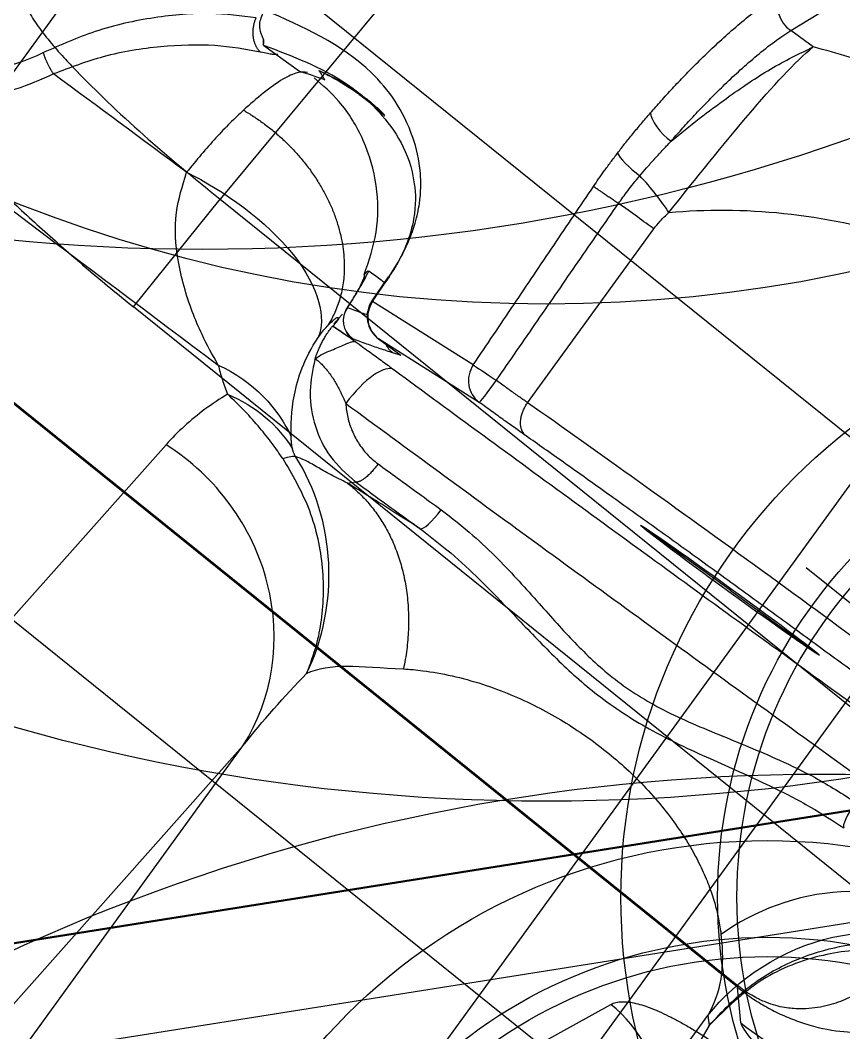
# Model space of a CAD drawing. Header units: millimetres. Extents: x 10462777 to 22643323, y 453826 to 1389191.
# Drawn here: x 11278668.32 to 11278683.22, y 585191.9 to 585210.23 of the extents above; entities that cross this region are included whole.
import ezdxf

# ---------------------------------------------------------------- set-up
doc = ezdxf.new("R2010")
doc.units = ezdxf.units.MM
doc.header["$LTSCALE"] = 200
doc.header["$MEASUREMENT"] = 0
doc.linetypes.add('CENTER', pattern=[2, 1.25, -0.25, 0.25, -0.25])
doc.linetypes.add('PHANTOM', pattern=[2.5, 1.25, -0.25, 0.25, -0.25, 0.25, -0.25])
doc.layers.get('0').update_dxf_attribs({"linetype": 'CONTINUOUS'})
for name, color, linetype in [('1', 1, 'CENTER'), ('CDQ2A50-25DC-A93L', 7, 'CONTINUOUS'), ('CENTER', 1, 'CONTINUOUS'), ('CL', 3, 'CONTINUOUS'), ('DR1433-A-002-023-000', 7, 'CONTINUOUS'), ('DR1501-002-005-002', 7, 'CONTINUOUS')]:
    doc.layers.add(name, color=color, linetype=linetype)
doc.layers.add('DR1431-08-005-000', color=7, linetype='CONTINUOUS', lineweight=50)
doc.layers.add('LAYOUT', color=8, linetype='CONTINUOUS', lineweight=25)

# ---------------------------------------------------------------- blocks, each defined once
blk = doc.blocks.new('A$C321A0869')
at = {"layer": '1', "color": 155, "linetype": 'Continuous'}
for p, q in [((388.255, 253.219), (388.255, 285.091)), ((391.308, 251.071), (391.308, 285.091)), ((391.336, 285.091), (391.336, 251.072)), ((394.042, 267.311), (396.544, 267.311)), ((394.042, 250.404), (394.042, 267.311)), ((396.544, 267.311), (396.544, 250.404)), ((406.611, 267.169), (396.544, 267.311)), ((123.053, 251.352), (126.461, 259.573)), ((388.255, 253.219), (389.63, 252.66)), ((123.556, 251.352), (123.053, 251.352)), ((390.846, 250.619), (391.308, 251.071)), ((391.336, 251.072), (391.308, 251.072)), ((123.156, 243.104), (123.156, 246.992)), ((115.496, 245.532), (116.29, 245.532)), ((119.774, 243.464), (119.792, 242.941)), ((119.809, 242.94), (119.792, 243.447)), ((121.958, 243.08), (119.809, 242.94)), ((119.792, 242.941), (119.809, 242.94)), ((122.444, 242.595), (120.295, 242.455)), ((128.116, 242.509), (126.116, 242.509)), ((128.116, 242.544), (128.116, 242.509)), ((128.116, 242.509), (130.116, 242.509)), ((120.295, 242.455), (120.794, 242.452)), ((120.646, 242.403), (120.794, 242.452)), ((121.372, 240.01), (121.476, 240.115)), ((118.309, 238.644), (117.273, 228.161)), ((132.31, 236.044), (132.438, 235.91)), ((132.31, 215.653), (132.31, 236.044)), ((132.438, 235.91), (133.419, 226.225)), ((122.638, 235.051), (121.602, 224.568)), ((122.638, 215.654), (122.638, 235.051))]:
    blk.add_line(p, q, dxfattribs=at)
blk.add_arc((120.295, 242.958), 0.503, 181.9319, 269.732, dxfattribs=at)
for centre, major_axis, ratio, start_param, end_param in [((397.189, 274.352), (-0.573, 1.929), 0.983499, 1.286405, 2.848113), ((387.119, 252.66), (-0.947, -2.33), 0.998404, 1.145984, 1.956304), ((122.988, 251.788), (-0.465, 0.193), 0.840907, 0.498329, 2.038897), ((395.869, 250.619), (-3.52, 3.593), 0.99732, 0.797101, 2.378779), ((122.547, 247.392), (-0.98, 0.226), 0.189557, 4.024984, 4.921857), ((122.444, 243.098), (-0.503, -0.018), 0.001214, 0.261636, 1.604682), ((122.444, 243.098), (0.033, -0.502), 0.965941, 4.684311, 6.215689), ((122.444, 243.098), (0, -0.503), 0.0339, 0.017463, 1.570816), ((120.295, 242.958), (0.033, -0.502), 0.965941, 4.684311, 6.215689), ((119.908, 242.584), (-0.106, 0.388), 0.997822, 1.304169, 2.873854), ((120.646, 242.806), (-0.127, 0.382), 0.998478, 2.312751, 2.819629), ((119.91, 242.581), (-0.083, -0.394), 0.996405, 6.0569, 6.490677), ((119.929, 242.57), (-0.343, 0.21), 0.999791, 1.672901, 2.119949), ((120.851, 241.16), (0.007, 1.006), 0.347159, 0.01862, 1.57304), ((132.301, 240.738), (-0.012, 0.503), 0.186507, 1.566321, 3.088304), ((122.912, 240.617), (-0.001, 0.503), 0.231957, 3.195414, 4.712032), ((118.623, 234.875), (4.004, -0.396), 0.938232, 0.151692, 1.741606)]:
    blk.add_ellipse(centre, major_axis=major_axis, ratio=ratio, start_param=start_param, end_param=end_param, dxfattribs=at)
at = {"layer": '1', "color": 155, "linetype": 'Continuous', "extrusion": (0, 0, -1)}
for start_param, end_param in [(0.000305, 1.570796), (3.141593, 6.283185), (1.570796, 3.141288)]:
    blk.add_ellipse((128.116, 242.509), major_axis=(-2, 0), ratio=0.017455, start_param=start_param, end_param=end_param, dxfattribs=at)
at = {"layer": '1', "color": 155, "linetype": 'Continuous'}
for points, degree in [([(395.207, 274.352), (395.145, 274.333), (395.021, 274.243), (394.841, 273.945), (394.671, 273.494), (394.514, 272.9), (394.375, 272.178), (394.257, 271.345), (394.163, 270.419), (394.093, 269.423), (394.051, 268.377), (394.042, 267.669), (394.042, 267.311)], 3), ([(138.274, 248.447), (138.247, 248.725), (138.123, 249.258), (137.736, 249.996), (137.17, 250.651), (136.447, 251.219), (135.592, 251.693), (134.628, 252.074), (133.573, 252.36), (132.444, 252.554), (131.257, 252.658), (130.022, 252.671), (128.75, 252.594), (127.453, 252.426), (126.143, 252.166), (124.831, 251.812), (123.978, 251.516), (123.556, 251.352)], 3), ([(389.63, 252.66), (389.66, 252.647), (389.716, 252.614), (389.794, 252.539), (389.864, 252.441), (389.929, 252.322), (389.988, 252.184), (390.041, 252.029), (390.089, 251.857), (390.133, 251.669), (390.172, 251.465), (390.207, 251.245), (390.238, 251.008), (390.264, 250.753), (390.287, 250.479), (390.305, 250.187), (390.319, 249.88), (390.328, 249.571), (390.332, 249.27), (390.333, 248.958), (390.33, 248.615), (390.322, 248.245), (390.309, 247.862), (390.292, 247.472), (390.271, 247.076), (390.246, 246.674), (390.216, 246.265), (390.182, 245.848), (390.144, 245.42), (390.101, 244.982), (390.053, 244.532), (390.017, 244.222), (389.998, 244.065)], 3), ([(121.873, 248.657), (121.881, 248.75), (121.9, 248.941), (121.934, 249.244), (121.976, 249.565), (122.027, 249.903), (122.088, 250.258), (122.163, 250.628), (122.253, 251.01), (122.362, 251.396), (122.453, 251.65), (122.503, 251.77)], 3), ([(390.846, 250.619), (390.821, 250.594), (390.771, 250.479), (390.698, 250.112), (390.628, 249.559), (390.564, 248.834), (390.506, 247.952), (390.455, 246.93), (390.427, 246.175), (390.414, 245.777)], 3), ([(121.819, 247.718), (121.82, 247.788), (121.825, 247.933), (121.836, 248.16), (121.852, 248.4), (121.866, 248.57), (121.873, 248.657)], 3), ([(121.873, 248.657), (121.932, 248.557), (122.249, 248.453), (122.477, 248.46)], 3), ([(122.385, 247.621), (122.39, 247.682), (122.4, 247.808), (122.42, 248.01), (122.445, 248.226), (122.465, 248.38), (122.477, 248.46)], 3), ([(121.821, 246.974), (121.819, 247.026), (121.816, 247.136), (121.814, 247.312), (121.814, 247.505), (121.817, 247.645), (121.819, 247.718)], 3), ([(121.819, 247.718), (121.878, 247.666), (122.167, 247.618), (122.385, 247.621)], 3), ([(122.369, 246.992), (122.368, 247.034), (122.366, 247.124), (122.368, 247.272), (122.373, 247.436), (122.38, 247.557), (122.385, 247.621)], 3), ([(123.156, 246.992), (123.156, 247.048), (123.164, 247.17), (123.186, 247.315), (123.202, 247.392)], 3), ([(121.958, 243.08), (121.943, 243.518), (121.912, 244.39), (121.866, 245.688), (121.836, 246.546), (121.821, 246.974)], 3), ([(122.461, 243.098), (122.451, 243.536), (122.43, 244.407), (122.399, 245.705), (122.379, 246.564), (122.369, 246.992)], 3), ([(123.156, 246.992), (122.943, 246.992), (122.65, 246.992), (122.369, 246.992)], 3), ([(115.417, 245.622), (115.438, 245.591), (115.458, 245.562), (115.479, 245.532)], 3), ([(116.29, 245.532), (116.444, 245.588), (116.597, 245.637), (116.751, 245.679)], 3), ([(116.751, 245.679), (116.731, 245.688), (116.691, 245.705), (116.631, 245.729), (116.591, 245.744), (116.571, 245.751)], 3), ([(115.479, 245.532), (115.485, 245.532), (115.49, 245.532), (115.496, 245.532)], 3), ([(119.4, 243.242), (119.402, 243.276), (119.407, 243.326), (119.42, 243.342), (119.429, 243.342)], 3), ([(119.513, 242.525), (119.509, 242.585), (119.501, 242.705), (119.486, 242.875), (119.468, 243.028), (119.447, 243.149), (119.424, 243.226), (119.408, 243.243), (119.4, 243.242)], 3), ([(119.507, 242.584), (119.504, 242.642), (119.496, 242.758), (119.483, 242.928), (119.468, 243.089), (119.45, 243.232), (119.436, 243.309), (119.429, 243.342)], 3), ([(115.711, 242.854), (114.713, 242.863), (113.715, 242.871), (112.717, 242.88)], 3), ([(119.513, 242.525), (119.509, 242.536), (119.503, 242.555), (119.505, 242.574), (119.507, 242.584)], 3), ([(123.487, 242.602), (123.415, 242.6), (123.263, 242.599), (123.004, 242.596), (122.728, 242.595), (122.54, 242.595), (122.444, 242.595)], 3), ([(135.148, 242.515), (135.13, 242.521), (135.044, 242.533), (134.76, 242.551), (134.327, 242.568), (133.754, 242.583), (133.057, 242.597), (132.249, 242.609), (131.35, 242.619), (130.378, 242.626), (129.356, 242.63), (128.306, 242.632), (127.252, 242.631), (126.216, 242.628), (125.223, 242.621), (124.298, 242.613), (123.748, 242.606), (123.487, 242.602)], 3), ([(119.501, 242.429), (119.481, 242.193)], 1), ([(119.908, 242.181), (119.997, 242.206), (120.17, 242.254), (120.416, 242.328), (120.571, 242.378), (120.646, 242.403)], 3), ([(119.409, 242.094), (119.416, 242.14), (119.423, 242.186), (119.43, 242.224)], 3), ([(119.581, 241.476), (119.576, 241.493), (119.565, 241.527), (119.55, 241.578), (119.535, 241.638), (119.52, 241.706), (119.507, 241.782), (119.495, 241.865), (119.487, 241.955), (119.483, 242.051), (119.484, 242.117), (119.485, 242.151)], 3), ([(119.485, 242.151), (119.487, 242.151), (119.49, 242.152), (119.493, 242.153), (119.495, 242.154)], 3), ([(119.91, 242.179), (119.908, 242.179), (119.905, 242.18), (119.907, 242.181), (119.908, 242.181)], 3), ([(119.929, 242.168), (119.93, 242.17), (119.928, 242.174), (119.918, 242.177), (119.91, 242.179)], 3), ([(119.978, 242.168), (120.039, 242.168), (120.157, 242.168), (120.316, 242.168), (120.46, 242.168), (120.593, 242.167), (120.723, 242.167), (120.809, 242.166), (120.851, 242.166)], 3), ([(120.851, 242.166), (121.505, 242.162), (122.831, 242.154), (124.885, 242.147), (126.973, 242.143), (129.073, 242.143), (131.162, 242.146), (133.221, 242.154), (134.55, 242.161), (135.206, 242.165)], 3), ([(119.396, 241.836), (119.392, 241.932), (119.398, 242.021), (119.409, 242.094)], 3), ([(119.581, 241.476), (119.661, 241.3), (119.74, 241.123), (119.846, 240.966)], 3), ([(120.502, 241.16), (120.556, 241.094), (120.673, 240.972), (120.878, 240.822), (121.101, 240.71), (121.348, 240.636), (121.526, 240.618), (121.618, 240.618)], 3), ([(109.057, 240.517), (112.113, 240.467), (115.169, 240.416), (118.225, 240.366)], 3), ([(118.225, 240.366), (118.913, 240.505), (119.58, 240.365), (120.056, 240.091)], 3), ([(121.618, 240.618), (121.757, 240.617), (122.047, 240.617), (122.517, 240.617), (122.854, 240.617), (123.029, 240.617)], 3), ([(118.672, 240.038), (119.195, 240.164), (119.749, 240.122), (120.204, 239.928)], 3), ([(122.919, 240.115), (122.726, 240.104), (122.356, 240.082), (121.84, 240.046), (121.524, 240.022), (121.372, 240.01)], 3), ([(121.476, 240.115), (121.618, 240.115), (121.915, 240.115), (122.395, 240.114), (122.74, 240.115), (122.919, 240.115)], 3), ([(118.672, 240.038), (118.607, 239.885), (118.494, 239.578), (118.372, 239.113), (118.324, 238.801), (118.309, 238.644)], 3), ([(120.33, 239.85), (120.321, 239.853), (120.304, 239.861), (120.284, 239.871), (120.267, 239.881), (120.252, 239.89), (120.239, 239.9), (120.226, 239.909), (120.215, 239.918), (120.208, 239.925), (120.204, 239.928)], 3), ([(120.167, 239.683), (120.238, 239.785), (120.294, 239.841), (120.33, 239.85)], 3), ([(122.8, 236.787), (122.561, 238.147), (121.593, 239.347), (120.33, 239.85)], 3), ([(122.8, 236.787), (123.016, 237.193), (123.484, 237.441), (124.171, 237.884)], 3), ([(131.643, 237.371), (132.047, 236.929), (132.261, 236.518), (132.31, 236.044)], 3), ([(122.638, 235.051), (122.66, 235.629), (122.714, 236.208), (122.8, 236.787)], 3)]:
    blk.add_open_spline(points, degree=degree, dxfattribs=at)
for points, degree, knots in [([(397.189, 272.343), (397.14, 272.305), (397.049, 272.233), (396.929, 271.914), (396.838, 271.539), (396.771, 271.158), (396.673, 270.448), (396.561, 269.202), (396.549, 267.925), (396.544, 267.311)], 3, [0, 0, 0, 0, 0.136527, 0.254978, 0.355332, 0.437573, 0.501689, 0.760466, 1, 1, 1, 1]), ([(122.477, 248.46), (122.479, 248.492), (122.491, 248.624), (122.515, 248.863), (122.553, 249.182), (122.601, 249.522), (122.66, 249.881), (122.733, 250.257), (122.823, 250.647), (122.93, 251.024), (123.011, 251.25), (123.053, 251.352)], 3, [0, 0, 0, 0, 0.026988, 0.111938, 0.205321, 0.308097, 0.421549, 0.547167, 0.686891, 0.84333, 1, 1, 1, 1]), ([(122.477, 248.46), (122.533, 248.673), (122.645, 249.097), (122.873, 249.818), (123.167, 250.634), (123.423, 251.106), (123.556, 251.352)], 3, [0, 0, 0, 0, 0.181714, 0.361542, 0.668021, 1, 1, 1, 1]), ([(123.202, 247.392), (123.238, 248.182), (123.277, 248.978), (123.377, 250.347), (123.446, 250.939), (123.556, 251.352)], 3, [0, 0, 0, 0, 0.5, 0.5, 1, 1, 1, 1]), ([(391.308, 251.071), (391.311, 250.964), (391.316, 250.738), (391.352, 250.477), (391.391, 250.275), (391.442, 250.059), (391.663, 249.366), (392.257, 248.521), (393.063, 247.898), (393.965, 247.47), (394.514, 247.338), (394.819, 247.264)], 3, [0, 0, 0, 0, 0.021393, 0.044791, 0.058072, 0.07237, 0.104232, 0.281426, 0.563605, 0.758384, 1, 1, 1, 1]), ([(393.725, 249.064), (393.516, 249.076), (393.203, 249.115), (392.786, 249.227), (392.474, 249.349), (392.164, 249.519), (391.907, 249.721), (391.705, 249.946), (391.556, 250.165), (391.438, 250.417), (391.358, 250.724), (391.336, 250.951), (391.336, 251.072)], 3, [0, 0, 0, 0, 0.25, 0.375, 0.5, 0.625, 0.75, 0.8125, 0.875, 0.9375, 0.96875, 1, 1, 1, 1]), ([(123.202, 247.392), (124.203, 248.272), (125.484, 249.033), (128.328, 249.988), (129.882, 250.161), (132.579, 249.771), (133.696, 249.223), (135.19, 247.741), (135.584, 246.814), (135.65, 245.834)], 3, [0, 0, 0, 0, 0.25, 0.25, 0.5, 0.5, 0.75, 0.75, 1, 1, 1, 1]), ([(119.792, 243.447), (119.782, 243.599), (119.764, 243.877), (119.691, 244.248), (119.59, 244.585), (119.407, 244.987), (119.09, 245.426), (118.39, 246.013), (117.035, 246.472), (115.867, 246.22), (115.124, 246.06)], 3, [0, 0, 0, 0, 0.024222, 0.044598, 0.069096, 0.101718, 0.167094, 0.268718, 0.534495, 1, 1, 1, 1]), ([(115.435, 245.615), (115.388, 245.64), (115.293, 245.692), (115.167, 245.843), (115.141, 245.979), (115.124, 246.06)], 3, [0, 0, 0, 0, 0.286132, 0.572683, 1, 1, 1, 1]), ([(115.089, 245.855), (114.847, 245.725), (114.351, 245.459), (113.588, 244.798), (112.882, 244.011), (112.513, 243.378), (112.342, 243.084)], 3, [0, 0, 0, 0, 0.248603, 0.51116, 0.772949, 1, 1, 1, 1]), ([(117.719, 245.814), (117.518, 245.842), (116.771, 245.88), (116.034, 245.679), (115.496, 245.532)], 3, [0, 0, 0, 0, 0.26895, 1, 1, 1, 1]), ([(116.571, 245.751), (116.675, 245.773), (116.875, 245.809), (117.148, 245.838), (117.399, 245.848), (117.63, 245.842), (117.83, 245.825), (117.949, 245.808), (118.002, 245.799)], 3, [0, 0, 0, 0, 0.171321, 0.342641, 0.513962, 0.685282, 0.856603, 1, 1, 1, 1]), ([(116.571, 245.751), (116.691, 245.773), (116.92, 245.807), (117.234, 245.83), (117.522, 245.832), (117.785, 245.816), (117.944, 245.796), (118.019, 245.784)], 3, [0, 0, 0, 0, 0.201097, 0.402193, 0.60329, 0.804387, 1, 1, 1, 1]), ([(117.139, 245.845), (117.381, 245.863), (117.831, 245.815), (118.516, 245.616), (119.085, 245.241), (119.48, 244.741), (119.687, 244.227), (119.763, 243.82), (119.787, 243.554), (119.791, 243.417), (119.791, 243.348)], 3, [0, 0, 0, 0, 0.296494, 0.526122, 0.741357, 0.86778, 0.933922, 0.966829, 0.983319, 1, 1, 1, 1]), ([(115.479, 245.532), (115.479, 245.541), (115.48, 245.559), (115.45, 245.597), (115.435, 245.615)], 3, [0, 0, 0, 0, 0.526326, 1, 1, 1, 1]), ([(116.419, 245.602), (116.37, 245.574), (116.273, 245.518), (116.128, 245.251), (115.996, 244.875), (115.919, 244.526), (115.884, 244.367)], 3, [0, 0, 0, 0, 0.250076, 0.500348, 0.771805, 1, 1, 1, 1]), ([(115.795, 245.549), (115.789, 245.542), (115.77, 245.527), (115.72, 245.495), (115.64, 245.454), (115.561, 245.419), (115.515, 245.399)], 3, [0, 0, 0, 0, 0.232214, 0.488143, 0.744071, 1, 1, 1, 1]), ([(119.4, 243.242), (119.321, 243.499), (119.159, 244.024), (118.653, 244.704), (117.986, 245.226), (117.265, 245.529), (116.784, 245.576), (116.576, 245.591)], 3, [0, 0, 0, 0, 0.202889, 0.416222, 0.63221, 0.842478, 1, 1, 1, 1]), ([(115.515, 245.399), (115.27, 245.281), (114.769, 245.04), (113.994, 244.44), (113.275, 243.729), (112.894, 243.148), (112.718, 242.88)], 3, [0, 0, 0, 0, 0.251112, 0.515047, 0.776093, 1, 1, 1, 1]), ([(115.884, 244.367), (115.864, 244.258), (115.823, 244.04), (115.756, 243.551), (115.729, 243.132), (115.711, 242.853)], 3, [0, 0, 0, 0, 0.249858, 0.499983, 1, 1, 1, 1]), ([(119.779, 243.342), (119.747, 243.342), (119.634, 243.342), (119.516, 243.342), (119.429, 243.342)], 3, [0, 0, 0, 0, 0.285384, 1, 1, 1, 1]), ([(112.342, 243.084), (112.019, 242.457), (111.515, 241.967), (110.317, 241.286), (109.628, 241.086), (108.911, 240.962)], 3, [0, 0, 0, 0, 0.5, 0.5, 1, 1, 1, 1]), ([(123.156, 243.104), (123.138, 243.104), (123.061, 243.102), (122.909, 243.1), (122.692, 243.098), (122.539, 243.098), (122.462, 243.098), (122.461, 243.098)], 3, [0, 0, 0, 0, 0.094752, 0.395036, 0.694761, 0.994476, 1, 1, 1, 1]), ([(135.65, 243.018), (135.606, 243.025), (135.52, 243.039), (135.136, 243.058), (134.617, 243.075), (133.987, 243.09), (133.289, 243.102), (132.554, 243.112), (131.811, 243.119), (130.484, 243.13), (128.377, 243.137), (125.511, 243.131), (123.946, 243.113), (123.156, 243.104)], 3, [0, 0, 0, 0, 0.077293, 0.150401, 0.219337, 0.284093, 0.34467, 0.401065, 0.453279, 0.501308, 0.664235, 0.830466, 1, 1, 1, 1]), ([(112.717, 242.88), (112.594, 242.663), (112.345, 242.228), (111.829, 241.694), (111, 241.093), (110.045, 240.719), (109.277, 240.562), (109.057, 240.517)], 3, [0, 0, 0, 0, 0.164079, 0.329193, 0.498103, 0.855921, 1, 1, 1, 1]), ([(115.711, 242.853), (116.445, 242.985), (117.406, 242.987), (118.884, 242.578), (119.316, 242.19), (119.396, 241.836)], 3, [0, 0, 0, 0, 0.5, 0.5, 1, 1, 1, 1]), ([(118.225, 240.366), (118.038, 240.452), (117.723, 240.598), (117.14, 240.949), (116.551, 241.411), (115.982, 242.066), (115.794, 242.611), (115.711, 242.854)], 3, [0, 0, 0, 0, 0.193806, 0.326914, 0.597095, 0.821193, 1, 1, 1, 1]), ([(119.507, 242.584), (119.596, 242.608), (119.721, 242.643), (119.842, 242.679), (119.879, 242.69)], 3, [0, 0, 0, 0, 0.689149, 1, 1, 1, 1]), ([(119.43, 242.224), (119.434, 242.248), (119.443, 242.293), (119.46, 242.337), (119.476, 242.337), (119.486, 242.337)], 3, [0, 0, 0, 0, 0.274607, 0.572651, 1, 1, 1, 1]), ([(119.495, 242.154), (119.496, 242.178), (119.499, 242.23), (119.5, 242.297), (119.501, 242.333)], 3, [0, 0, 0, 0, 0.462687, 1, 1, 1, 1]), ([(119.485, 242.151), (119.497, 242.155), (119.632, 242.159), (119.69, 242.161), (119.788, 242.163), (119.819, 242.164), (119.88, 242.166), (119.947, 242.167), (119.978, 242.168)], 2, [0, 0, 0, 0.5, 0.5, 0.75, 0.75, 0.875, 0.875, 1, 1, 1]), ([(119.929, 242.168), (119.734, 242.163), (119.665, 242.161), (119.547, 242.157), (119.495, 242.154)], 2, [0, 0, 0, 0.5, 0.5, 1, 1, 1]), ([(119.581, 241.476), (119.59, 241.516), (119.607, 241.6), (119.74, 241.808), (119.85, 242.006), (119.939, 242.14), (119.965, 242.159), (119.978, 242.168)], 3, [0, 0, 0, 0, 0.183346, 0.388593, 0.642443, 0.828075, 1, 1, 1, 1]), ([(120.056, 240.091), (119.934, 240.251), (119.785, 240.46), (119.53, 241.018), (119.412, 241.37), (119.396, 241.836)], 3, [0, 0, 0, 0, 0.5, 0.5, 1, 1, 1, 1]), ([(119.581, 241.476), (119.582, 241.476), (119.583, 241.481), (119.597, 241.488), (119.641, 241.489), (119.709, 241.482), (119.797, 241.466), (119.898, 241.441), (120.001, 241.408), (120.101, 241.37), (120.195, 241.328), (120.285, 241.282), (120.377, 241.232), (120.449, 241.19), (120.493, 241.165), (120.502, 241.16)], 3, [0, 0, 0, 0, 0.012537, 0.117886, 0.223447, 0.32978, 0.437729, 0.542233, 0.635813, 0.718463, 0.792113, 0.857908, 0.920039, 0.983129, 1, 1, 1, 1]), ([(120.502, 241.16), (121.195, 241.156), (122.582, 241.148), (124.738, 241.141), (126.921, 241.137), (129.119, 241.137), (131.304, 241.141), (133.462, 241.148), (134.852, 241.155), (135.547, 241.159)], 3, [0, 0, 0, 0, 0.142909, 0.285792, 0.428662, 0.571517, 0.714357, 0.85718, 1, 1, 1, 1]), ([(119.846, 240.966), (119.852, 240.956), (119.975, 240.778), (120.284, 240.48), (120.84, 240.175), (121.26, 240.136), (121.476, 240.115)], 3, [0, 0, 0, 0, 0.018504, 0.337846, 0.659315, 1, 1, 1, 1]), ([(123.029, 240.617), (123.275, 240.61), (123.729, 240.596), (124.364, 240.506), (124.927, 240.401), (125.442, 240.29), (125.929, 240.183), (126.544, 240.059), (127.347, 239.951), (128.195, 240.002), (128.916, 240.139), (129.484, 240.274), (130.06, 240.417), (130.68, 240.557), (131.399, 240.689), (131.922, 240.72), (132.207, 240.738)], 3, [0, 0, 0, 0, 0.080725, 0.148995, 0.208367, 0.266347, 0.319067, 0.36904, 0.467913, 0.577834, 0.63918, 0.702779, 0.764647, 0.82981, 0.9073, 1, 1, 1, 1]), ([(118.225, 240.366), (118.295, 240.308), (118.431, 240.197), (118.593, 240.09), (118.672, 240.038)], 3, [0, 0, 0, 0, 0.51284, 1, 1, 1, 1]), ([(122.919, 240.115), (123.126, 240.111), (123.569, 240.101), (124.373, 240.004), (125.29, 239.837), (126.299, 239.649), (127.329, 239.54), (128.445, 239.596), (129.405, 239.784), (130.193, 239.953), (130.855, 240.084), (131.562, 240.198), (132.073, 240.224), (132.308, 240.235)], 3, [0, 0, 0, 0, 0.066143, 0.141795, 0.256863, 0.361252, 0.46566, 0.583208, 0.712167, 0.773874, 0.837655, 0.925215, 1, 1, 1, 1]), ([(120.167, 239.683), (120.064, 239.718), (119.844, 239.795), (119.488, 239.893), (119.086, 239.983), (118.816, 240.019), (118.672, 240.038)], 3, [0, 0, 0, 0, 0.202391, 0.434547, 0.698637, 1, 1, 1, 1]), ([(120.204, 239.928), (120.19, 239.941), (120.155, 239.975), (120.106, 240.029), (120.072, 240.07), (120.056, 240.091)], 3, [0, 0, 0, 0, 0.246048, 0.63166, 1, 1, 1, 1]), ([(121.372, 240.01), (121.259, 239.991), (121.025, 239.951), (120.743, 239.923), (120.5, 239.895), (120.388, 239.865), (120.33, 239.85)], 3, [0, 0, 0, 0, 0.226451, 0.46798, 0.725498, 1, 1, 1, 1]), ([(135.048, 240.07), (134.336, 240.043), (133.568, 239.769), (132.331, 238.773), (131.878, 238.071), (131.643, 237.371)], 3, [0, 0, 0, 0, 0.5, 0.5, 1, 1, 1, 1]), ([(132.31, 236.044), (132.349, 236.881), (132.688, 237.81), (133.935, 239.227), (134.814, 239.68), (135.64, 239.825)], 3, [0, 0, 0, 0, 0.5, 0.5, 1, 1, 1, 1]), ([(120.167, 239.683), (120.47, 239.549), (121.1, 239.27), (121.885, 238.584), (122.377, 237.889), (122.661, 237.28), (122.751, 236.96), (122.8, 236.787)], 3, [0, 0, 0, 0, 0.240342, 0.499543, 0.749438, 0.864553, 1, 1, 1, 1]), ([(135.817, 239.514), (135.544, 239.453), (134.958, 239.321), (134.101, 238.867), (133.296, 238.153), (132.639, 237.142), (132.507, 236.334), (132.438, 235.91)], 3, [0, 0, 0, 0, 0.153861, 0.330831, 0.530874, 0.753948, 1, 1, 1, 1]), ([(124.171, 237.884), (124.266, 237.946), (124.509, 238.091), (124.941, 238.303), (125.461, 238.5), (125.993, 238.65), (126.508, 238.752), (127.004, 238.814), (127.486, 238.842), (127.964, 238.838), (128.45, 238.803), (128.946, 238.731), (129.423, 238.623), (129.854, 238.491), (130.232, 238.344), (130.569, 238.183), (130.874, 238.008), (131.147, 237.822), (131.39, 237.625), (131.548, 237.473), (131.629, 237.387), (131.643, 237.371)], 3, [0, 0, 0, 0, 0.050206, 0.121697, 0.192061, 0.254502, 0.311173, 0.362686, 0.411648, 0.460199, 0.510527, 0.564911, 0.622823, 0.677664, 0.728627, 0.780086, 0.832024, 0.883516, 0.935268, 0.988244, 1, 1, 1, 1]), ([(132.438, 235.91), (132.48, 236.249), (132.558, 236.889), (132.94, 237.725), (133.418, 238.386), (133.794, 238.746), (133.992, 238.9)], 3, [0, 0, 0, 0, 0.295105, 0.556728, 0.784817, 1, 1, 1, 1])]:
    blk.add_open_spline(points, degree=degree, knots=knots, dxfattribs=at)
for points, weights in [([(121.821, 246.974), (121.889, 246.975), (122.108, 246.982), (122.369, 246.992)], [1.13319327152, 0.950764818223, 0.955734010051, 1.148100847]), ([(115.515, 245.399), (115.31, 245.427), (115.141, 245.608), (115.089, 245.855)], [1.13377607212, 0.955402585072, 0.955407976122, 1.13379224527]), ([(115.884, 244.367), (117.819, 244.57), (119.342, 243.588), (119.409, 242.094)], [1.20670435222, 0.931098593681, 0.93109854926, 1.20670421896]), ([(112.717, 242.88), (112.584, 242.928), (112.451, 243.001), (112.342, 243.084)], [1.01988768375, 0.97767121131, 1.0026658292, 1.09487153742]), ([(123.487, 242.602), (123.295, 242.605), (123.159, 242.813), (123.156, 243.104)], [1.16840952779, 0.943863594086, 0.943863490738, 1.16840921774]), ([(121.618, 240.618), (121.618, 240.336), (121.56, 240.131), (121.476, 240.115)], [1.15875232048, 0.947082544613, 0.947082559839, 1.15875236616]), ([(121.372, 240.01), (122.558, 239.978), (123.58, 239.189), (124.171, 237.884)], [1.05435092608, 0.969925491101, 0.983856072092, 1.09614266906])]:
    blk.add_rational_spline(points, weights, degree=3, dxfattribs=at)
blk = doc.blocks.new('A$C3D036A4C')
at = {"layer": 'DR1501-002-005-002'}
for p, q in [((0, 5), (0, 85)), ((5, 0), (95, 0))]:
    blk.add_line(p, q, dxfattribs=at)
blk = doc.blocks.new('A$C4F800965')
at = {"layer": 'CL'}
blk.add_circle((35, 35), 26, dxfattribs=at)
at = {"layer": 'DR1501-002-005-002'}
blk.add_circle((35, 35), 35, dxfattribs=at)
blk = doc.blocks.new('A$C59BF75ED')
at = {"layer": 'CENTER'}
blk.add_line((40.5, 15), (59.5, 15), dxfattribs=at)
at = {"layer": 'DR1501-002-005-002'}
for radius in [10.75, 9, 8.65]:
    blk.add_circle((50, 15), radius, dxfattribs=at)
for name, p in [('A$C3D036A4C', (30, 0)), ('A$C4F800965', (0, 10))]:
    blk.add_blockref(name, p, dxfattribs=at)
blk = doc.blocks.new('A$C01323151')
at = {"layer": 'DR1501-002-005-002', "xscale": -1, "rotation": 270}
blk.add_blockref('A$C59BF75ED', (160.15, 152.367), dxfattribs=at)
at = {"layer": 'DR1501-002-005-002', "rotation": 90.00000000000004}
blk.add_blockref('A$C59BF75ED', (444.4, 152.367), dxfattribs=at)
blk = doc.blocks.new('A$C6B1410A9')
at = {"layer": 'DR1501-002-005-002', "xscale": -1, "rotation": 270}
blk.add_blockref('A$C59BF75ED', (145.06, 152.004), dxfattribs=at)
at = {"layer": 'DR1501-002-005-002', "rotation": 90.00000000000004}
blk.add_blockref('A$C59BF75ED', (414.4, 149.992), dxfattribs=at)
blk = doc.blocks.new('CDQ2A50-25-S')
at = {"layer": 'CDQ2A50-25DC-A93L', "ltscale": 10}
blk.add_line((-32, 65.5), (-32, 0), dxfattribs=at)
blk = doc.blocks.new('A$C7C8F32CC')
at = {"layer": 'DR1431-08-005-000', "ltscale": 10}
blk.add_line((6.5, 159, 41.999), (6.5, 102, 41.999), dxfattribs=at)
at = {"layer": 'DR1433-A-002-023-000'}
blk.add_blockref('CDQ2A50-25-S', (40.5, 102, 41.999), dxfattribs=at)
blk = doc.blocks.new('A$C5CB33DE0')
at = {"layer": 'DR1433-A-002-023-000', "ltscale": 0.5, "xscale": -1, "rotation": 180}
blk.add_blockref('A$C7C8F32CC', (0, 170.5), dxfattribs=at)
blk = doc.blocks.new('A$C256B494F')
at = {"layer": 'DR1501-002-005-002'}
blk.add_blockref('A$C59BF75ED', (475.786, 197.943, -10.028), dxfattribs=at)
for name, p, rotation in [('A$C5CB33DE0', (186.894, 170.537, -52.027), 314.9999999999999), ('A$C59BF75ED', (230, 264.787, -10.028), 180)]:
    blk.add_blockref(name, p, dxfattribs=dict(at, rotation=rotation))
blk = doc.blocks.new('A$C1F8A417F')
at = {"ltscale": 10}
for name, p in [('A$C256B494F', (1576.882, 789.024, 10.028)), ('A$C6B1410A9', (1650.716, 788.607)), ('A$C01323151', (1633.375, 786.022))]:
    blk.add_blockref(name, p, dxfattribs=at)
at = {"layer": 'DR1501-002-005-002'}
blk.add_blockref('A$C321A0869', (1664.775, 743.024), dxfattribs=at)
blk = doc.blocks.new('A$C7DA30AB0')
at = {"layer": 'LAYOUT', "color": 6, "linetype": 'PHANTOM'}
blk.add_circle((3030.448, 3025.987, 0), 2693.021, dxfattribs=at)

msp = doc.modelspace()

# ---------------------------------------------------------------- block references
at = {"ltscale": 10, "rotation": 324.019764306913}
msp.add_blockref('A$C1F8A417F', (11276651.31599, 585455.73383, 0), dxfattribs=at)

# ---------------------------------------------------------------- next in the draw order: block references
at = {"ltscale": 10, "rotation": 51.1429793073033}
msp.add_blockref('A$C1F8A417F', (11278165.47006, 582967.95012, 0), dxfattribs=at)

# ---------------------------------------------------------------- next in the draw order: block references
at = {"ltscale": 10}
msp.add_blockref('A$C7DA30AB0', (11276684.40366, 580408.4363, 0), dxfattribs=at)

doc.saveas('drawing.dxf')
